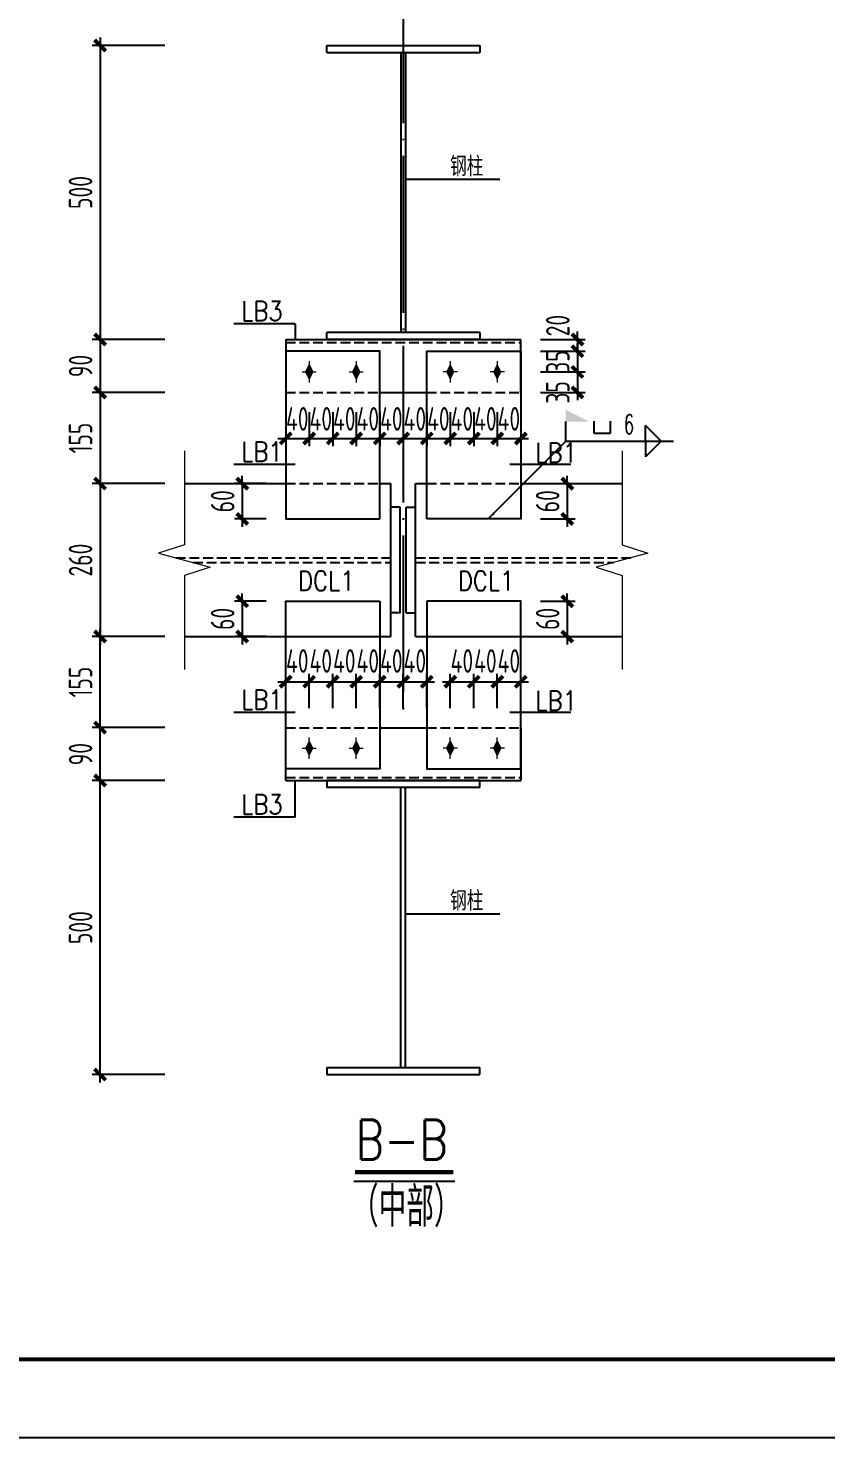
# Model space of a CAD drawing. Extents: x -1389621 to 57380, y -92505 to 283644.
# Drawn here: x -264739 to -254563, y -5907 to 12070 of the extents above; entities that cross this region are included whole.
import ezdxf
from ezdxf.enums import TextEntityAlignment as Align

# ---------------------------------------------------------------- set-up
doc = ezdxf.new("R2010")
doc.units = 0
doc.header["$LTSCALE"] = 100
doc.header["$MEASUREMENT"] = 0
doc.linetypes.add('DASH', pattern=[0.35, 0.25, -0.1])
doc.linetypes.add('DOTE', pattern=[2.42, 2, -0.2, 0.02, -0.2])
doc.layers.get('0').update_dxf_attribs({"linetype": 'CONTINUOUS'})
doc.layers.get('Defpoints').update_dxf_attribs({"linetype": 'CONTINUOUS'})
for name, color, linetype in [('10', 7, 'CONTINUOUS'), ('AXIS', 3, 'CONTINUOUS'), ('BOLTFILL', 2, 'CONTINUOUS'), ('BORDER', 7, 'CONTINUOUS'), ('DIM', 3, 'CONTINUOUS'), ('DOTE', 1, 'DOTE'), ('焊缝标注', 253, 'CONTINUOUS'), ('钢板标注', 253, 'CONTINUOUS')]:
    doc.layers.add(name, color=color, linetype=linetype)
for name, color, linetype, lineweight in [('BOLT', 62, 'CONTINUOUS', 5), ('PUB_TEXT', 7, 'CONTINUOUS', 15), ('THIN', 7, 'CONTINUOUS', 0)]:
    doc.layers.add(name, color=color, linetype=linetype, lineweight=lineweight)
doc.styles.add('ROMANS', font='romans', dxfattribs={"width": 0.8, "height": 2.5})
doc.styles.get("Standard").update_dxf_attribs({"font": 'txt', "height": 3, "bigfont": 'hztxt'})
doc.styles.add('TSSD_Dimension', font='tssdeng.shx', dxfattribs={"width": 0.7, "bigfont": 'hztxt.shx'})
doc.styles.add('TSSD_REIN', font='Tssdeng.shx', dxfattribs={"width": 0.7, "bigfont": 'hztxt.shx'})
doc.dimstyles.new('TSSD_100_100', dxfattribs={"dimtxt": 300, "dimasz": 100, "dimexe": 100, "dimexo": 250, "dimgap": 100, "dimtad": 1, "dimdec": 0, "dimzin": 0, "dimdsep": 46, "dimtxsty": 'TSSD_Dimension', "dimblk": 'ARCHTICK', "dimblk1": 'ARCHTICK', "dimblk2": 'ARCHTICK', "dimcen": 0, "dimdle": 100, "dimclrt": 7, "dimadec": 0, "dimazin": 0, "dimtfac": 1, "dimtdec": 0, "dimtix": 1, "dimtmove": 2, "dimatfit": 3, "dimfxl": 0, "dimtolj": 1, "dimtzin": 0, "dimarcsym": 0})

# ---------------------------------------------------------------- blocks, each defined once
blk = doc.blocks.new('A$C3FAA1434')
at = {"layer": 'BOLT'}
for p, q in [((200, 600), (200, 0)), ((0, 300), (400, 300))]:
    blk.add_line(p, q, dxfattribs=at)
blk.add_lwpolyline([(100, 300), (200, 500), (300, 300), (200, 100)], close=True, dxfattribs=at)
at = {"layer": 'BOLTFILL'}
blk.add_solid([(100, 300), (200, 500), (200, 100), (300, 300)], dxfattribs=at)
blk = doc.blocks.new('_ArchTick')
at = {"color": 0, "linetype": 'ByBlock'}
blk.add_lwpolyline([(-0.71, -0.71, 0.5, 0.5, 0), (0.71, 0.71, 0.5, 0.5, 0)], format="xyseb", dxfattribs=at)
blk = doc.blocks.new('*D2417')
at = {"layer": 'Defpoints', "color": 0, "ltscale": 100}
for p in [(-262746, 6262), (-263821, 4312), (-262746, 4312)]:
    blk.add_point(p, dxfattribs=at)
at = {"layer": 'DIM', "color": 0, "lineweight": -2, "ltscale": 100}
for p, q in [((-263821, 6362), (-263821, 4212)), ((-262996, 6262), (-263921, 6262)), ((-262996, 4312), (-263921, 4312))]:
    blk.add_line(p, q, dxfattribs=at)
at = {"layer": 'DIM', "color": 0, "lineweight": -2, "ltscale": 100, "xscale": 100, "yscale": 100, "zscale": 100}
for p, rotation in [((-263821, 6262), 90), ((-263821, 4312), 270)]:
    blk.add_blockref('_ArchTick', p, dxfattribs=dict(at, rotation=rotation))
at = {"layer": 'DIM', "color": 7, "ltscale": 100, "insert": (-264071, 5287), "char_height": 300, "attachment_point": 5, "rotation": 90, "style": 'TSSD_Dimension'}
blk.add_mtext('\\A1;260', dxfattribs=at)
blk = doc.blocks.new('*D2418')
at = {"layer": 'Defpoints', "color": 0, "ltscale": 100}
for p in [(-262746, 7425), (-263821, 6262), (-262746, 6262)]:
    blk.add_point(p, dxfattribs=at)
at = {"layer": 'DIM', "color": 0, "lineweight": -2, "ltscale": 100}
for p, q in [((-262996, 7425), (-263921, 7425)), ((-263821, 7525), (-263821, 6162)), ((-262996, 6262), (-263921, 6262))]:
    blk.add_line(p, q, dxfattribs=at)
at = {"layer": 'DIM', "color": 0, "lineweight": -2, "ltscale": 100, "xscale": 100, "yscale": 100, "zscale": 100}
for p, rotation in [((-263821, 7425), 90), ((-263821, 6262), 270)]:
    blk.add_blockref('_ArchTick', p, dxfattribs=dict(at, rotation=rotation))
at = {"layer": 'DIM', "color": 7, "ltscale": 100, "insert": (-264071, 6843), "char_height": 300, "attachment_point": 5, "rotation": 90, "style": 'TSSD_Dimension'}
blk.add_mtext('\\A1;155', dxfattribs=at)
blk = doc.blocks.new('*D2419')
at = {"layer": 'Defpoints', "color": 0, "ltscale": 100}
for p in [(-262746, 11850), (-263821, 8100), (-262746, 8100)]:
    blk.add_point(p, dxfattribs=at)
at = {"layer": 'DIM', "color": 0, "lineweight": -2, "ltscale": 100}
for p, q in [((-263821, 11950), (-263821, 8000)), ((-262996, 11850), (-263921, 11850)), ((-262996, 8100), (-263921, 8100))]:
    blk.add_line(p, q, dxfattribs=at)
at = {"layer": 'DIM', "color": 0, "lineweight": -2, "ltscale": 100, "xscale": 100, "yscale": 100, "zscale": 100}
for p, rotation in [((-263821, 11850), 90), ((-263821, 8100), 270)]:
    blk.add_blockref('_ArchTick', p, dxfattribs=dict(at, rotation=rotation))
at = {"layer": 'DIM', "color": 7, "ltscale": 100, "insert": (-264071, 9975), "char_height": 300, "attachment_point": 5, "rotation": 90, "style": 'TSSD_Dimension'}
blk.add_mtext('\\A1;500', dxfattribs=at)
blk = doc.blocks.new('*D2420')
at = {"layer": 'Defpoints', "color": 0, "ltscale": 100}
for p in [(-262746, 8100), (-263821, 7425), (-262746, 7425)]:
    blk.add_point(p, dxfattribs=at)
at = {"layer": 'DIM', "color": 0, "lineweight": -2, "ltscale": 100}
for p, q in [((-262996, 8100), (-263921, 8100)), ((-263821, 8200), (-263821, 7325)), ((-262996, 7425), (-263921, 7425))]:
    blk.add_line(p, q, dxfattribs=at)
at = {"layer": 'DIM', "color": 0, "lineweight": -2, "ltscale": 100, "xscale": 100, "yscale": 100, "zscale": 100}
for p, rotation in [((-263821, 8100), 90), ((-263821, 7425), 270)]:
    blk.add_blockref('_ArchTick', p, dxfattribs=dict(at, rotation=rotation))
at = {"layer": 'DIM', "color": 7, "ltscale": 100, "insert": (-264071, 7762), "char_height": 300, "attachment_point": 5, "rotation": 90, "style": 'TSSD_Dimension'}
blk.add_mtext('\\A1;90', dxfattribs=at)
blk = doc.blocks.new('*D2421')
at = {"layer": 'Defpoints', "color": 0, "ltscale": 100}
for p in [(-258454, 8100), (-258454, 7950), (-257732, 7950)]:
    blk.add_point(p, dxfattribs=at)
at = {"layer": 'DIM', "color": 0, "lineweight": -2, "ltscale": 100}
for p, q in [((-258204, 8100), (-257632, 8100)), ((-257732, 8100), (-257732, 8200)), ((-257732, 8100), (-257732, 7950)), ((-258204, 7950), (-257632, 7950)), ((-257732, 7950), (-257732, 7850))]:
    blk.add_line(p, q, dxfattribs=at)
at = {"layer": 'DIM', "color": 0, "lineweight": -2, "ltscale": 100, "xscale": 100, "yscale": 100, "zscale": 100}
for p, rotation in [((-257732, 8100), 270), ((-257732, 7950), 90)]:
    blk.add_blockref('_ArchTick', p, dxfattribs=dict(at, rotation=rotation))
at = {"layer": 'DIM', "color": 7, "ltscale": 100, "insert": (-257982, 8277), "char_height": 300, "attachment_point": 5, "rotation": 90, "style": 'TSSD_Dimension'}
blk.add_mtext('\\A1;20', dxfattribs=at)
blk = doc.blocks.new('*D2422')
at = {"layer": 'Defpoints', "color": 0, "ltscale": 100}
for p in [(-258454, 7687), (-258454, 7425), (-257732, 7425)]:
    blk.add_point(p, dxfattribs=at)
at = {"layer": 'DIM', "color": 0, "lineweight": -2, "ltscale": 100}
for p, q in [((-257732, 7787), (-257732, 7325)), ((-258204, 7687), (-257632, 7687)), ((-258204, 7425), (-257632, 7425))]:
    blk.add_line(p, q, dxfattribs=at)
at = {"layer": 'DIM', "color": 0, "lineweight": -2, "ltscale": 100, "xscale": 100, "yscale": 100, "zscale": 100}
for p, rotation in [((-257732, 7687), 90), ((-257732, 7425), 270)]:
    blk.add_blockref('_ArchTick', p, dxfattribs=dict(at, rotation=rotation))
at = {"layer": 'DIM', "color": 7, "ltscale": 100, "insert": (-257982, 7425), "char_height": 300, "attachment_point": 5, "rotation": 90, "style": 'TSSD_Dimension'}
blk.add_mtext('\\A1;35', dxfattribs=at)
blk = doc.blocks.new('*D2423')
at = {"layer": 'Defpoints', "color": 0, "ltscale": 100}
for p in [(-258454, 7950), (-258454, 7687), (-257732, 7687)]:
    blk.add_point(p, dxfattribs=at)
at = {"layer": 'DIM', "color": 0, "lineweight": -2, "ltscale": 100}
for p, q in [((-258204, 7950), (-257632, 7950)), ((-257732, 7950), (-257732, 8050)), ((-257732, 7950), (-257732, 7687)), ((-258204, 7687), (-257632, 7687)), ((-257732, 7687), (-257732, 7587))]:
    blk.add_line(p, q, dxfattribs=at)
at = {"layer": 'DIM', "color": 0, "lineweight": -2, "ltscale": 100, "xscale": 100, "yscale": 100, "zscale": 100}
for p, rotation in [((-257732, 7950), 270), ((-257732, 7687), 90)]:
    blk.add_blockref('_ArchTick', p, dxfattribs=dict(at, rotation=rotation))
at = {"layer": 'DIM', "color": 7, "ltscale": 100, "insert": (-257982, 7818), "char_height": 300, "attachment_point": 5, "rotation": 90, "style": 'TSSD_Dimension'}
blk.add_mtext('\\A1;35', dxfattribs=at)
blk = doc.blocks.new('*D2429')
at = {"layer": 'Defpoints', "color": 0, "ltscale": 100}
for p in [(-260554, 7425), (-260254, 7425), (-260254, 6838)]:
    blk.add_point(p, dxfattribs=at)
at = {"layer": 'DIM', "color": 0, "lineweight": -2, "ltscale": 100}
for p, q in [((-260554, 7175), (-260554, 6738)), ((-260254, 7175), (-260254, 6738)), ((-260654, 6838), (-260154, 6838))]:
    blk.add_line(p, q, dxfattribs=at)
at = {"layer": 'DIM', "color": 0, "lineweight": -2, "ltscale": 100, "xscale": 100, "yscale": 100, "zscale": 100, "rotation": 180}
blk.add_blockref('_ArchTick', (-260554, 6838), dxfattribs=at)
at = {"layer": 'DIM', "color": 0, "lineweight": -2, "ltscale": 100, "xscale": 100, "yscale": 100, "zscale": 100}
blk.add_blockref('_ArchTick', (-260254, 6838), dxfattribs=at)
at = {"layer": 'DIM', "color": 7, "ltscale": 100, "insert": (-260406, 7088), "char_height": 300, "attachment_point": 5, "style": 'TSSD_Dimension'}
blk.add_mtext('\\A1;40', dxfattribs=at)
blk = doc.blocks.new('*D2430')
at = {"layer": 'Defpoints', "color": 0, "ltscale": 100}
for p in [(-260854, 7425), (-260554, 7425), (-260554, 6838)]:
    blk.add_point(p, dxfattribs=at)
at = {"layer": 'DIM', "color": 0, "lineweight": -2, "ltscale": 100}
for p, q in [((-260854, 7175), (-260854, 6738)), ((-260554, 7175), (-260554, 6738)), ((-260954, 6838), (-260454, 6838))]:
    blk.add_line(p, q, dxfattribs=at)
at = {"layer": 'DIM', "color": 0, "lineweight": -2, "ltscale": 100, "xscale": 100, "yscale": 100, "zscale": 100, "rotation": 180}
blk.add_blockref('_ArchTick', (-260854, 6838), dxfattribs=at)
at = {"layer": 'DIM', "color": 0, "lineweight": -2, "ltscale": 100, "xscale": 100, "yscale": 100, "zscale": 100}
blk.add_blockref('_ArchTick', (-260554, 6838), dxfattribs=at)
at = {"layer": 'DIM', "color": 7, "ltscale": 100, "insert": (-260706, 7088), "char_height": 300, "attachment_point": 5, "style": 'TSSD_Dimension'}
blk.add_mtext('\\A1;40', dxfattribs=at)
blk = doc.blocks.new('*D2431')
at = {"layer": 'Defpoints', "color": 0, "ltscale": 100}
for p in [(-261154, 7425), (-260854, 7425), (-260854, 6838)]:
    blk.add_point(p, dxfattribs=at)
at = {"layer": 'DIM', "color": 0, "lineweight": -2, "ltscale": 100}
for p, q in [((-261154, 7175), (-261154, 6738)), ((-260854, 7175), (-260854, 6738)), ((-261254, 6838), (-260754, 6838))]:
    blk.add_line(p, q, dxfattribs=at)
at = {"layer": 'DIM', "color": 0, "lineweight": -2, "ltscale": 100, "xscale": 100, "yscale": 100, "zscale": 100, "rotation": 180}
blk.add_blockref('_ArchTick', (-261154, 6838), dxfattribs=at)
at = {"layer": 'DIM', "color": 0, "lineweight": -2, "ltscale": 100, "xscale": 100, "yscale": 100, "zscale": 100}
blk.add_blockref('_ArchTick', (-260854, 6838), dxfattribs=at)
at = {"layer": 'DIM', "color": 7, "ltscale": 100, "insert": (-261006, 7088), "char_height": 300, "attachment_point": 5, "style": 'TSSD_Dimension'}
blk.add_mtext('\\A1;40', dxfattribs=at)
blk = doc.blocks.new('*D2432')
at = {"layer": 'Defpoints', "color": 0, "ltscale": 100}
for p in [(-261454, 7425), (-261154, 7425), (-261154, 6838)]:
    blk.add_point(p, dxfattribs=at)
at = {"layer": 'DIM', "color": 0, "lineweight": -2, "ltscale": 100}
for p, q in [((-261454, 7175), (-261454, 6738)), ((-261154, 7175), (-261154, 6738)), ((-261554, 6838), (-261054, 6838))]:
    blk.add_line(p, q, dxfattribs=at)
at = {"layer": 'DIM', "color": 0, "lineweight": -2, "ltscale": 100, "xscale": 100, "yscale": 100, "zscale": 100, "rotation": 180}
blk.add_blockref('_ArchTick', (-261454, 6838), dxfattribs=at)
at = {"layer": 'DIM', "color": 0, "lineweight": -2, "ltscale": 100, "xscale": 100, "yscale": 100, "zscale": 100}
blk.add_blockref('_ArchTick', (-261154, 6838), dxfattribs=at)
at = {"layer": 'DIM', "color": 7, "ltscale": 100, "insert": (-261306, 7088), "char_height": 300, "attachment_point": 5, "style": 'TSSD_Dimension'}
blk.add_mtext('\\A1;40', dxfattribs=at)
blk = doc.blocks.new('*D2433')
at = {"layer": 'Defpoints', "color": 0, "ltscale": 100}
for p in [(-258754, 7425), (-258454, 7425), (-258454, 6838)]:
    blk.add_point(p, dxfattribs=at)
at = {"layer": 'DIM', "color": 0, "lineweight": -2, "ltscale": 100}
for p, q in [((-258754, 7175), (-258754, 6738)), ((-258454, 7175), (-258454, 6738)), ((-258854, 6838), (-258354, 6838))]:
    blk.add_line(p, q, dxfattribs=at)
at = {"layer": 'DIM', "color": 0, "lineweight": -2, "ltscale": 100, "xscale": 100, "yscale": 100, "zscale": 100, "rotation": 180}
blk.add_blockref('_ArchTick', (-258754, 6838), dxfattribs=at)
at = {"layer": 'DIM', "color": 0, "lineweight": -2, "ltscale": 100, "xscale": 100, "yscale": 100, "zscale": 100}
blk.add_blockref('_ArchTick', (-258454, 6838), dxfattribs=at)
at = {"layer": 'DIM', "color": 7, "ltscale": 100, "insert": (-258606, 7088), "char_height": 300, "attachment_point": 5, "style": 'TSSD_Dimension'}
blk.add_mtext('\\A1;40', dxfattribs=at)
blk = doc.blocks.new('*D2434')
at = {"layer": 'Defpoints', "color": 0, "ltscale": 100}
for p in [(-259054, 7425), (-258754, 7425), (-258754, 6838)]:
    blk.add_point(p, dxfattribs=at)
at = {"layer": 'DIM', "color": 0, "lineweight": -2, "ltscale": 100}
for p, q in [((-259054, 7175), (-259054, 6738)), ((-258754, 7175), (-258754, 6738)), ((-259154, 6838), (-258654, 6838))]:
    blk.add_line(p, q, dxfattribs=at)
at = {"layer": 'DIM', "color": 0, "lineweight": -2, "ltscale": 100, "xscale": 100, "yscale": 100, "zscale": 100, "rotation": 180}
blk.add_blockref('_ArchTick', (-259054, 6838), dxfattribs=at)
at = {"layer": 'DIM', "color": 0, "lineweight": -2, "ltscale": 100, "xscale": 100, "yscale": 100, "zscale": 100}
blk.add_blockref('_ArchTick', (-258754, 6838), dxfattribs=at)
at = {"layer": 'DIM', "color": 7, "ltscale": 100, "insert": (-258906, 7088), "char_height": 300, "attachment_point": 5, "style": 'TSSD_Dimension'}
blk.add_mtext('\\A1;40', dxfattribs=at)
blk = doc.blocks.new('*D2435')
at = {"layer": 'Defpoints', "color": 0, "ltscale": 100}
for p in [(-259354, 7425), (-259054, 7425), (-259054, 6838)]:
    blk.add_point(p, dxfattribs=at)
at = {"layer": 'DIM', "color": 0, "lineweight": -2, "ltscale": 100}
for p, q in [((-259354, 7175), (-259354, 6738)), ((-259054, 7175), (-259054, 6738)), ((-259454, 6838), (-258954, 6838))]:
    blk.add_line(p, q, dxfattribs=at)
at = {"layer": 'DIM', "color": 0, "lineweight": -2, "ltscale": 100, "xscale": 100, "yscale": 100, "zscale": 100, "rotation": 180}
blk.add_blockref('_ArchTick', (-259354, 6838), dxfattribs=at)
at = {"layer": 'DIM', "color": 0, "lineweight": -2, "ltscale": 100, "xscale": 100, "yscale": 100, "zscale": 100}
blk.add_blockref('_ArchTick', (-259054, 6838), dxfattribs=at)
at = {"layer": 'DIM', "color": 7, "ltscale": 100, "insert": (-259206, 7088), "char_height": 300, "attachment_point": 5, "style": 'TSSD_Dimension'}
blk.add_mtext('\\A1;40', dxfattribs=at)
blk = doc.blocks.new('*D2436')
at = {"layer": 'Defpoints', "color": 0, "ltscale": 100}
for p in [(-259654, 7425), (-259354, 7425), (-259354, 6838)]:
    blk.add_point(p, dxfattribs=at)
at = {"layer": 'DIM', "color": 0, "lineweight": -2, "ltscale": 100}
for p, q in [((-259654, 7175), (-259654, 6738)), ((-259354, 7175), (-259354, 6738)), ((-259754, 6838), (-259254, 6838))]:
    blk.add_line(p, q, dxfattribs=at)
at = {"layer": 'DIM', "color": 0, "lineweight": -2, "ltscale": 100, "xscale": 100, "yscale": 100, "zscale": 100, "rotation": 180}
blk.add_blockref('_ArchTick', (-259654, 6838), dxfattribs=at)
at = {"layer": 'DIM', "color": 0, "lineweight": -2, "ltscale": 100, "xscale": 100, "yscale": 100, "zscale": 100}
blk.add_blockref('_ArchTick', (-259354, 6838), dxfattribs=at)
at = {"layer": 'DIM', "color": 7, "ltscale": 100, "insert": (-259506, 7088), "char_height": 300, "attachment_point": 5, "style": 'TSSD_Dimension'}
blk.add_mtext('\\A1;40', dxfattribs=at)
blk = doc.blocks.new('*D2437')
at = {"layer": 'Defpoints', "color": 0, "ltscale": 100}
for p in [(-259954, 7425), (-259654, 7425), (-259654, 6838)]:
    blk.add_point(p, dxfattribs=at)
at = {"layer": 'DIM', "color": 0, "lineweight": -2, "ltscale": 100}
for p, q in [((-259954, 7175), (-259954, 6738)), ((-259654, 7175), (-259654, 6738)), ((-260054, 6838), (-259554, 6838))]:
    blk.add_line(p, q, dxfattribs=at)
at = {"layer": 'DIM', "color": 0, "lineweight": -2, "ltscale": 100, "xscale": 100, "yscale": 100, "zscale": 100, "rotation": 180}
blk.add_blockref('_ArchTick', (-259954, 6838), dxfattribs=at)
at = {"layer": 'DIM', "color": 0, "lineweight": -2, "ltscale": 100, "xscale": 100, "yscale": 100, "zscale": 100}
blk.add_blockref('_ArchTick', (-259654, 6838), dxfattribs=at)
at = {"layer": 'DIM', "color": 7, "ltscale": 100, "insert": (-259806, 7088), "char_height": 300, "attachment_point": 5, "style": 'TSSD_Dimension'}
blk.add_mtext('\\A1;40', dxfattribs=at)
blk = doc.blocks.new('*D2438')
at = {"layer": 'Defpoints', "color": 0, "ltscale": 100}
for p in [(-260254, 7425), (-259954, 7425), (-259954, 6838)]:
    blk.add_point(p, dxfattribs=at)
at = {"layer": 'DIM', "color": 0, "lineweight": -2, "ltscale": 100}
for p, q in [((-260254, 7175), (-260254, 6738)), ((-259954, 7175), (-259954, 6738)), ((-260354, 6838), (-259854, 6838))]:
    blk.add_line(p, q, dxfattribs=at)
at = {"layer": 'DIM', "color": 0, "lineweight": -2, "ltscale": 100, "xscale": 100, "yscale": 100, "zscale": 100, "rotation": 180}
blk.add_blockref('_ArchTick', (-260254, 6838), dxfattribs=at)
at = {"layer": 'DIM', "color": 0, "lineweight": -2, "ltscale": 100, "xscale": 100, "yscale": 100, "zscale": 100}
blk.add_blockref('_ArchTick', (-259954, 6838), dxfattribs=at)
at = {"layer": 'DIM', "color": 7, "ltscale": 100, "insert": (-260106, 7088), "char_height": 300, "attachment_point": 5, "style": 'TSSD_Dimension'}
blk.add_mtext('\\A1;40', dxfattribs=at)
blk = doc.blocks.new('*D2440')
at = {"layer": 'Defpoints', "color": 0, "ltscale": 100}
for p in [(-261454, 6262), (-262008, 5812), (-261454, 5812)]:
    blk.add_point(p, dxfattribs=at)
at = {"layer": 'DIM', "color": 0, "lineweight": -2, "ltscale": 100}
for p, q in [((-262008, 6262), (-262008, 6362)), ((-261704, 6262), (-262108, 6262)), ((-262008, 6262), (-262008, 5812)), ((-261704, 5812), (-262108, 5812)), ((-262008, 5812), (-262008, 5712))]:
    blk.add_line(p, q, dxfattribs=at)
at = {"layer": 'DIM', "color": 0, "lineweight": -2, "ltscale": 100, "xscale": 100, "yscale": 100, "zscale": 100}
for p, rotation in [((-262008, 6262), 270), ((-262008, 5812), 90)]:
    blk.add_blockref('_ArchTick', p, dxfattribs=dict(at, rotation=rotation))
at = {"layer": 'DIM', "color": 7, "ltscale": 100, "insert": (-262258, 6037), "char_height": 300, "attachment_point": 5, "rotation": 90, "style": 'TSSD_Dimension'}
blk.add_mtext('\\A1;60', dxfattribs=at)
blk = doc.blocks.new('*D2441')
at = {"layer": 'Defpoints', "color": 0, "ltscale": 100}
for p in [(-258454, 6262), (-258454, 5812), (-257861, 5812)]:
    blk.add_point(p, dxfattribs=at)
at = {"layer": 'DIM', "color": 0, "lineweight": -2, "ltscale": 100}
for p, q in [((-257861, 6262), (-257861, 6362)), ((-258204, 6262), (-257761, 6262)), ((-257861, 6262), (-257861, 5812)), ((-258204, 5812), (-257761, 5812)), ((-257861, 5812), (-257861, 5712))]:
    blk.add_line(p, q, dxfattribs=at)
at = {"layer": 'DIM', "color": 0, "lineweight": -2, "ltscale": 100, "xscale": 100, "yscale": 100, "zscale": 100}
for p, rotation in [((-257861, 6262), 270), ((-257861, 5812), 90)]:
    blk.add_blockref('_ArchTick', p, dxfattribs=dict(at, rotation=rotation))
at = {"layer": 'DIM', "color": 7, "ltscale": 100, "insert": (-258111, 6037), "char_height": 300, "attachment_point": 5, "rotation": 90, "style": 'TSSD_Dimension'}
blk.add_mtext('\\A1;60', dxfattribs=at)
blk = doc.blocks.new('*D2444')
at = {"layer": 'Defpoints', "color": 0, "ltscale": 100}
for p in [(-260254, 3736), (-260554, 3150), (-260254, 3150)]:
    blk.add_point(p, dxfattribs=at)
at = {"layer": 'DIM', "color": 0, "lineweight": -2, "ltscale": 100}
for p, q in [((-260554, 3400), (-260554, 3836)), ((-260254, 3400), (-260254, 3836)), ((-260654, 3736), (-260154, 3736))]:
    blk.add_line(p, q, dxfattribs=at)
at = {"layer": 'DIM', "color": 0, "lineweight": -2, "ltscale": 100, "xscale": 100, "yscale": 100, "zscale": 100, "rotation": 180}
blk.add_blockref('_ArchTick', (-260554, 3736), dxfattribs=at)
at = {"layer": 'DIM', "color": 0, "lineweight": -2, "ltscale": 100, "xscale": 100, "yscale": 100, "zscale": 100}
blk.add_blockref('_ArchTick', (-260254, 3736), dxfattribs=at)
at = {"layer": 'DIM', "color": 7, "ltscale": 100, "insert": (-260406, 4000), "char_height": 300, "attachment_point": 5, "style": 'TSSD_Dimension'}
blk.add_mtext('\\A1;40', dxfattribs=at)
blk = doc.blocks.new('*D2445')
at = {"layer": 'Defpoints', "color": 0, "ltscale": 100}
for p in [(-260554, 3736), (-260854, 3150), (-260554, 3150)]:
    blk.add_point(p, dxfattribs=at)
at = {"layer": 'DIM', "color": 0, "lineweight": -2, "ltscale": 100}
for p, q in [((-260854, 3400), (-260854, 3836)), ((-260554, 3400), (-260554, 3836)), ((-260954, 3736), (-260454, 3736))]:
    blk.add_line(p, q, dxfattribs=at)
at = {"layer": 'DIM', "color": 0, "lineweight": -2, "ltscale": 100, "xscale": 100, "yscale": 100, "zscale": 100, "rotation": 180}
blk.add_blockref('_ArchTick', (-260854, 3736), dxfattribs=at)
at = {"layer": 'DIM', "color": 0, "lineweight": -2, "ltscale": 100, "xscale": 100, "yscale": 100, "zscale": 100}
blk.add_blockref('_ArchTick', (-260554, 3736), dxfattribs=at)
at = {"layer": 'DIM', "color": 7, "ltscale": 100, "insert": (-260706, 4000), "char_height": 300, "attachment_point": 5, "style": 'TSSD_Dimension'}
blk.add_mtext('\\A1;40', dxfattribs=at)
blk = doc.blocks.new('*D2446')
at = {"layer": 'Defpoints', "color": 0, "ltscale": 100}
for p in [(-260854, 3736), (-261154, 3150), (-260854, 3150)]:
    blk.add_point(p, dxfattribs=at)
at = {"layer": 'DIM', "color": 0, "lineweight": -2, "ltscale": 100}
for p, q in [((-261154, 3400), (-261154, 3836)), ((-260854, 3400), (-260854, 3836)), ((-261254, 3736), (-260754, 3736))]:
    blk.add_line(p, q, dxfattribs=at)
at = {"layer": 'DIM', "color": 0, "lineweight": -2, "ltscale": 100, "xscale": 100, "yscale": 100, "zscale": 100, "rotation": 180}
blk.add_blockref('_ArchTick', (-261154, 3736), dxfattribs=at)
at = {"layer": 'DIM', "color": 0, "lineweight": -2, "ltscale": 100, "xscale": 100, "yscale": 100, "zscale": 100}
blk.add_blockref('_ArchTick', (-260854, 3736), dxfattribs=at)
at = {"layer": 'DIM', "color": 7, "ltscale": 100, "insert": (-261006, 4000), "char_height": 300, "attachment_point": 5, "style": 'TSSD_Dimension'}
blk.add_mtext('\\A1;40', dxfattribs=at)
blk = doc.blocks.new('*D2447')
at = {"layer": 'Defpoints', "color": 0, "ltscale": 100}
for p in [(-261154, 3736), (-261454, 3150), (-261154, 3150)]:
    blk.add_point(p, dxfattribs=at)
at = {"layer": 'DIM', "color": 0, "lineweight": -2, "ltscale": 100}
for p, q in [((-261454, 3400), (-261454, 3836)), ((-261154, 3400), (-261154, 3836)), ((-261554, 3736), (-261054, 3736))]:
    blk.add_line(p, q, dxfattribs=at)
at = {"layer": 'DIM', "color": 0, "lineweight": -2, "ltscale": 100, "xscale": 100, "yscale": 100, "zscale": 100, "rotation": 180}
blk.add_blockref('_ArchTick', (-261454, 3736), dxfattribs=at)
at = {"layer": 'DIM', "color": 0, "lineweight": -2, "ltscale": 100, "xscale": 100, "yscale": 100, "zscale": 100}
blk.add_blockref('_ArchTick', (-261154, 3736), dxfattribs=at)
at = {"layer": 'DIM', "color": 7, "ltscale": 100, "insert": (-261306, 4000), "char_height": 300, "attachment_point": 5, "style": 'TSSD_Dimension'}
blk.add_mtext('\\A1;40', dxfattribs=at)
blk = doc.blocks.new('*D2448')
at = {"layer": 'Defpoints', "color": 0, "ltscale": 100}
for p in [(-258454, 3736), (-258754, 3150), (-258454, 3150)]:
    blk.add_point(p, dxfattribs=at)
at = {"layer": 'DIM', "color": 0, "lineweight": -2, "ltscale": 100}
for p, q in [((-258754, 3400), (-258754, 3836)), ((-258454, 3400), (-258454, 3836)), ((-258854, 3736), (-258354, 3736))]:
    blk.add_line(p, q, dxfattribs=at)
at = {"layer": 'DIM', "color": 0, "lineweight": -2, "ltscale": 100, "xscale": 100, "yscale": 100, "zscale": 100, "rotation": 180}
blk.add_blockref('_ArchTick', (-258754, 3736), dxfattribs=at)
at = {"layer": 'DIM', "color": 0, "lineweight": -2, "ltscale": 100, "xscale": 100, "yscale": 100, "zscale": 100}
blk.add_blockref('_ArchTick', (-258454, 3736), dxfattribs=at)
at = {"layer": 'DIM', "color": 7, "ltscale": 100, "insert": (-258606, 4000), "char_height": 300, "attachment_point": 5, "style": 'TSSD_Dimension'}
blk.add_mtext('\\A1;40', dxfattribs=at)
blk = doc.blocks.new('*D2449')
at = {"layer": 'Defpoints', "color": 0, "ltscale": 100}
for p in [(-258754, 3736), (-259054, 3150), (-258754, 3150)]:
    blk.add_point(p, dxfattribs=at)
at = {"layer": 'DIM', "color": 0, "lineweight": -2, "ltscale": 100}
for p, q in [((-259054, 3400), (-259054, 3836)), ((-258754, 3400), (-258754, 3836)), ((-259154, 3736), (-258654, 3736))]:
    blk.add_line(p, q, dxfattribs=at)
at = {"layer": 'DIM', "color": 0, "lineweight": -2, "ltscale": 100, "xscale": 100, "yscale": 100, "zscale": 100, "rotation": 180}
blk.add_blockref('_ArchTick', (-259054, 3736), dxfattribs=at)
at = {"layer": 'DIM', "color": 0, "lineweight": -2, "ltscale": 100, "xscale": 100, "yscale": 100, "zscale": 100}
blk.add_blockref('_ArchTick', (-258754, 3736), dxfattribs=at)
at = {"layer": 'DIM', "color": 7, "ltscale": 100, "insert": (-258906, 4000), "char_height": 300, "attachment_point": 5, "style": 'TSSD_Dimension'}
blk.add_mtext('\\A1;40', dxfattribs=at)
blk = doc.blocks.new('*D2450')
at = {"layer": 'Defpoints', "color": 0, "ltscale": 100}
for p in [(-259054, 3736), (-259354, 3150), (-259054, 3150)]:
    blk.add_point(p, dxfattribs=at)
at = {"layer": 'DIM', "color": 0, "lineweight": -2, "ltscale": 100}
for p, q in [((-259354, 3400), (-259354, 3836)), ((-259054, 3400), (-259054, 3836)), ((-259454, 3736), (-258954, 3736))]:
    blk.add_line(p, q, dxfattribs=at)
at = {"layer": 'DIM', "color": 0, "lineweight": -2, "ltscale": 100, "xscale": 100, "yscale": 100, "zscale": 100, "rotation": 180}
blk.add_blockref('_ArchTick', (-259354, 3736), dxfattribs=at)
at = {"layer": 'DIM', "color": 0, "lineweight": -2, "ltscale": 100, "xscale": 100, "yscale": 100, "zscale": 100}
blk.add_blockref('_ArchTick', (-259054, 3736), dxfattribs=at)
at = {"layer": 'DIM', "color": 7, "ltscale": 100, "insert": (-259206, 4000), "char_height": 300, "attachment_point": 5, "style": 'TSSD_Dimension'}
blk.add_mtext('\\A1;40', dxfattribs=at)
blk = doc.blocks.new('*D2451')
at = {"layer": 'Defpoints', "color": 0, "ltscale": 100}
for p in [(-259654, 3736), (-259954, 3150), (-259654, 3150)]:
    blk.add_point(p, dxfattribs=at)
at = {"layer": 'DIM', "color": 0, "lineweight": -2, "ltscale": 100}
for p, q in [((-259954, 3400), (-259954, 3836)), ((-259654, 3400), (-259654, 3836)), ((-260054, 3736), (-259554, 3736))]:
    blk.add_line(p, q, dxfattribs=at)
at = {"layer": 'DIM', "color": 0, "lineweight": -2, "ltscale": 100, "xscale": 100, "yscale": 100, "zscale": 100, "rotation": 180}
blk.add_blockref('_ArchTick', (-259954, 3736), dxfattribs=at)
at = {"layer": 'DIM', "color": 0, "lineweight": -2, "ltscale": 100, "xscale": 100, "yscale": 100, "zscale": 100}
blk.add_blockref('_ArchTick', (-259654, 3736), dxfattribs=at)
at = {"layer": 'DIM', "color": 7, "ltscale": 100, "insert": (-259806, 4000), "char_height": 300, "attachment_point": 5, "style": 'TSSD_Dimension'}
blk.add_mtext('\\A1;40', dxfattribs=at)
blk = doc.blocks.new('*D2452')
at = {"layer": 'Defpoints', "color": 0, "ltscale": 100}
for p in [(-259954, 3736), (-260254, 3150), (-259954, 3150)]:
    blk.add_point(p, dxfattribs=at)
at = {"layer": 'DIM', "color": 0, "lineweight": -2, "ltscale": 100}
for p, q in [((-260254, 3400), (-260254, 3836)), ((-259954, 3400), (-259954, 3836)), ((-260354, 3736), (-259854, 3736))]:
    blk.add_line(p, q, dxfattribs=at)
at = {"layer": 'DIM', "color": 0, "lineweight": -2, "ltscale": 100, "xscale": 100, "yscale": 100, "zscale": 100, "rotation": 180}
blk.add_blockref('_ArchTick', (-260254, 3736), dxfattribs=at)
at = {"layer": 'DIM', "color": 0, "lineweight": -2, "ltscale": 100, "xscale": 100, "yscale": 100, "zscale": 100}
blk.add_blockref('_ArchTick', (-259954, 3736), dxfattribs=at)
at = {"layer": 'DIM', "color": 7, "ltscale": 100, "insert": (-260106, 4000), "char_height": 300, "attachment_point": 5, "style": 'TSSD_Dimension'}
blk.add_mtext('\\A1;40', dxfattribs=at)
blk = doc.blocks.new('*D2453')
at = {"layer": 'Defpoints', "color": 0, "ltscale": 100}
for p in [(-261454, 4762), (-262008, 4312), (-261454, 4312)]:
    blk.add_point(p, dxfattribs=at)
at = {"layer": 'DIM', "color": 0, "lineweight": -2, "ltscale": 100}
for p, q in [((-262008, 4762), (-262008, 4862)), ((-261704, 4762), (-262108, 4762)), ((-262008, 4762), (-262008, 4312)), ((-261704, 4312), (-262108, 4312)), ((-262008, 4312), (-262008, 4212))]:
    blk.add_line(p, q, dxfattribs=at)
at = {"layer": 'DIM', "color": 0, "lineweight": -2, "ltscale": 100, "xscale": 100, "yscale": 100, "zscale": 100}
for p, rotation in [((-262008, 4762), 270), ((-262008, 4312), 90)]:
    blk.add_blockref('_ArchTick', p, dxfattribs=dict(at, rotation=rotation))
at = {"layer": 'DIM', "color": 7, "ltscale": 100, "insert": (-262258, 4537), "char_height": 300, "attachment_point": 5, "rotation": 90, "style": 'TSSD_Dimension'}
blk.add_mtext('\\A1;60', dxfattribs=at)
blk = doc.blocks.new('*D2454')
at = {"layer": 'Defpoints', "color": 0, "ltscale": 100}
for p in [(-258454, 4762), (-258454, 4312), (-257861, 4312)]:
    blk.add_point(p, dxfattribs=at)
at = {"layer": 'DIM', "color": 0, "lineweight": -2, "ltscale": 100}
for p, q in [((-257861, 4762), (-257861, 4862)), ((-258204, 4762), (-257761, 4762)), ((-257861, 4762), (-257861, 4312)), ((-258204, 4312), (-257761, 4312)), ((-257861, 4312), (-257861, 4212))]:
    blk.add_line(p, q, dxfattribs=at)
at = {"layer": 'DIM', "color": 0, "lineweight": -2, "ltscale": 100, "xscale": 100, "yscale": 100, "zscale": 100}
for p, rotation in [((-257861, 4762), 270), ((-257861, 4312), 90)]:
    blk.add_blockref('_ArchTick', p, dxfattribs=dict(at, rotation=rotation))
at = {"layer": 'DIM', "color": 7, "ltscale": 100, "insert": (-258111, 4537), "char_height": 300, "attachment_point": 5, "rotation": 90, "style": 'TSSD_Dimension'}
blk.add_mtext('\\A1;60', dxfattribs=at)
blk = doc.blocks.new('*D2455')
at = {"layer": 'Defpoints', "color": 0, "ltscale": 100}
for p in [(-263821, 4312), (-262746, 4312), (-262746, 3150)]:
    blk.add_point(p, dxfattribs=at)
at = {"layer": 'DIM', "color": 0, "lineweight": -2, "ltscale": 100}
for p, q in [((-263821, 3050), (-263821, 4412)), ((-262996, 4312), (-263921, 4312)), ((-262996, 3150), (-263921, 3150))]:
    blk.add_line(p, q, dxfattribs=at)
at = {"layer": 'DIM', "color": 0, "lineweight": -2, "ltscale": 100, "xscale": 100, "yscale": 100, "zscale": 100}
for p, rotation in [((-263821, 4312), 90), ((-263821, 3150), 270)]:
    blk.add_blockref('_ArchTick', p, dxfattribs=dict(at, rotation=rotation))
at = {"layer": 'DIM', "color": 7, "ltscale": 100, "insert": (-264071, 3731), "char_height": 300, "attachment_point": 5, "rotation": 90, "style": 'TSSD_Dimension'}
blk.add_mtext('\\A1;155', dxfattribs=at)
blk = doc.blocks.new('*D2456')
at = {"layer": 'Defpoints', "color": 0, "ltscale": 100}
for p in [(-263821, 2475), (-262746, 2475), (-262746, -1275)]:
    blk.add_point(p, dxfattribs=at)
at = {"layer": 'DIM', "color": 0, "lineweight": -2, "ltscale": 100}
for p, q in [((-263821, -1375), (-263821, 2575)), ((-262996, 2475), (-263921, 2475)), ((-262996, -1275), (-263921, -1275))]:
    blk.add_line(p, q, dxfattribs=at)
at = {"layer": 'DIM', "color": 0, "lineweight": -2, "ltscale": 100, "xscale": 100, "yscale": 100, "zscale": 100}
for p, rotation in [((-263821, 2475), 90), ((-263821, -1275), 270)]:
    blk.add_blockref('_ArchTick', p, dxfattribs=dict(at, rotation=rotation))
at = {"layer": 'DIM', "color": 7, "ltscale": 100, "insert": (-264071, 600), "char_height": 300, "attachment_point": 5, "rotation": 90, "style": 'TSSD_Dimension'}
blk.add_mtext('\\A1;500', dxfattribs=at)
blk = doc.blocks.new('*D2457')
at = {"layer": 'Defpoints', "color": 0, "ltscale": 100}
for p in [(-263821, 3150), (-262746, 3150), (-262746, 2475)]:
    blk.add_point(p, dxfattribs=at)
at = {"layer": 'DIM', "color": 0, "lineweight": -2, "ltscale": 100}
for p, q in [((-263821, 2375), (-263821, 3250)), ((-262996, 3150), (-263921, 3150)), ((-262996, 2475), (-263921, 2475))]:
    blk.add_line(p, q, dxfattribs=at)
at = {"layer": 'DIM', "color": 0, "lineweight": -2, "ltscale": 100, "xscale": 100, "yscale": 100, "zscale": 100}
for p, rotation in [((-263821, 3150), 90), ((-263821, 2475), 270)]:
    blk.add_blockref('_ArchTick', p, dxfattribs=dict(at, rotation=rotation))
at = {"layer": 'DIM', "color": 7, "ltscale": 100, "insert": (-264071, 2812), "char_height": 300, "attachment_point": 5, "rotation": 90, "style": 'TSSD_Dimension'}
blk.add_mtext('\\A1;90', dxfattribs=at)

msp = doc.modelspace()

# ---------------------------------------------------------------- linework, layer by layer
at = {"layer": '10', "ltscale": 100}
for p, q in [((-260928.862, 11849.573), (-258978.862, 11849.573)), ((-260928.862, 11759.573), (-260928.862, 11849.573)), ((-260928.862, 11759.573), (-258978.862, 11759.573)), ((-259983.862, 11759.573), (-259983.862, 8189.573)), ((-259923.862, 11759.573), (-259923.862, 8189.573)), ((-258978.862, 11849.573), (-258978.862, 11759.573)), ((-259923.862, 10143.427), (-258722.734, 10143.427)), ((-261453.862, 8099.573), (-258453.862, 8099.573)), ((-261453.862, 8099.573), (-261453.862, 7424.573)), ((-258978.862, 8189.573), (-260928.862, 8189.573)), ((-260928.862, 8099.573), (-260928.862, 8189.573)), ((-258978.862, 8099.573), (-260928.862, 8099.573)), ((-258978.862, 8189.573), (-258978.862, 8099.573)), ((-258453.862, 7424.573), (-258453.862, 8099.573)), ((-260253.862, 7424.573), (-259653.862, 7424.573)), ((-262745.99, 6262.073), (-261453.862, 6262.073)), ((-260253.862, 6262.073), (-260111.362, 6262.073)), ((-260111.362, 4312.073), (-260111.362, 6262.073)), ((-259796.362, 6262.073), (-259653.862, 6262.073)), ((-259796.362, 4312.073), (-259796.362, 6262.073)), ((-258453.862, 6262.073), (-257161.734, 6262.073)), ((-259991.362, 5962.073), (-260111.362, 5962.073)), ((-259991.362, 4612.073), (-259991.362, 5962.073)), ((-259916.362, 4612.073), (-259916.362, 5962.073)), ((-259916.362, 5962.073), (-259796.362, 5962.073)), ((-259991.362, 4612.073), (-260111.362, 4612.073)), ((-259916.362, 4612.073), (-259796.362, 4612.073)), ((-262745.99, 4312.073), (-260253.862, 4312.073)), ((-260253.862, 4312.073), (-260111.362, 4312.073)), ((-259796.362, 4312.073), (-259653.862, 4312.073)), ((-259653.862, 4312.073), (-257161.734, 4312.073)), ((-261453.862, 2474.573), (-261453.862, 3149.573)), ((-260253.862, 3149.573), (-259653.862, 3149.573)), ((-258453.862, 3149.573), (-258453.862, 2474.573)), ((-261453.862, 2474.573), (-258453.862, 2474.573)), ((-258978.862, 2474.573), (-260928.862, 2474.573)), ((-260928.862, 2474.573), (-260928.862, 2384.573)), ((-258978.862, 2384.573), (-260928.862, 2384.573)), ((-259983.862, -1185.427), (-259983.862, 2384.573)), ((-259923.862, -1185.427), (-259923.862, 2384.573)), ((-258978.862, 2384.573), (-258978.862, 2474.573)), ((-259923.862, 777.427), (-258722.734, 777.427)), ((-260928.862, -1185.427), (-258978.862, -1185.427)), ((-260928.862, -1185.427), (-260928.862, -1275.427)), ((-258978.862, -1275.427), (-258978.862, -1185.427)), ((-260928.862, -1275.427), (-258978.862, -1275.427))]:
    msp.add_line(p, q, dxfattribs=at)
at = {"layer": '10', "linetype": 'DASH', "ltscale": 5}
for p, q in [((-261453.862, 8062.073), (-258453.862, 8062.073)), ((-261453.862, 7424.573), (-260253.862, 7424.573)), ((-259653.862, 7424.573), (-258453.862, 7424.573)), ((-261453.862, 6262.073), (-260253.862, 6262.073)), ((-259653.862, 6262.073), (-258453.862, 6262.073)), ((-262855.99, 5317.073), (-260111.362, 5317.073)), ((-262635.99, 5257.073), (-260111.362, 5257.073)), ((-259796.362, 5317.073), (-257051.734, 5317.073)), ((-259796.362, 5257.073), (-257271.734, 5257.073)), ((-261453.862, 4312.073), (-260253.862, 4312.073)), ((-259653.862, 4312.073), (-258453.862, 4312.073)), ((-261453.862, 3149.573), (-260253.862, 3149.573)), ((-259653.862, 3149.573), (-258453.862, 3149.573)), ((-261453.862, 2512.073), (-258453.862, 2512.073))]:
    msp.add_line(p, q, dxfattribs=at)
at = {"layer": '10'}
for p, q in [((-261178.842, 7687.073), (-261178.842, 7687.073)), ((-260578.842, 7687.073), (-260578.842, 7687.073)), ((-259328.882, 7687.073), (-259328.882, 7687.073)), ((-258728.882, 7687.073), (-258728.882, 7687.073)), ((-261178.842, 2887.073), (-261178.842, 2887.073)), ((-260578.842, 2887.073), (-260578.842, 2887.073)), ((-259328.882, 2887.073), (-259328.882, 2887.073)), ((-258728.882, 2887.073), (-258728.882, 2887.073))]:
    msp.add_line(p, q, dxfattribs=at)
at = {"layer": '10', "ltscale": 100}
for points in [[(-260253.862, 5812.073), (-260253.862, 7949.573), (-261453.862, 7949.573), (-261453.862, 5812.073)], [(-259653.862, 5812.073), (-259653.862, 7949.573), (-258453.862, 7949.573), (-258453.862, 5812.073)], [(-260253.862, 4762.073), (-260253.862, 2624.573), (-261453.862, 2624.573), (-261453.862, 4762.073)], [(-259653.862, 4762.073), (-259653.862, 2624.573), (-258453.862, 2624.573), (-258453.862, 4762.073)]]:
    msp.add_lwpolyline(points, close=True, dxfattribs=at)
at = {"layer": 'AXIS', "color": 3}
msp.add_line((-260582.734, -2632.573, -122.92), (-259293.849, -2632.573, -122.92), dxfattribs=at)
at = {"layer": 'AXIS', "color": 3, "const_width": 53.363, "elevation": -122.92}
msp.add_lwpolyline([(-260567.702, -2518.524), (-259314.975, -2518.524)], dxfattribs=at)
at = {"layer": 'BORDER'}
msp.add_lwpolyline([(-322949.37, -5906.624), (-322949.37, 53491), (-238852.734, 53491), (-238852.734, -5906.624)], close=True, dxfattribs=at)
at = {"layer": 'BORDER', "const_width": 49.998}
msp.add_lwpolyline([(-320449.47, -4906.664), (-320449.47, 52491.04), (-239852.694, 52491.04), (-239852.694, -4906.664)], close=True, dxfattribs=at)
at = {"layer": 'DOTE', "linetype": 'DOTE', "ltscale": 10}
msp.add_line((-259953.862, 12860.427), (-259953.862, 3231.427), dxfattribs=at)
at = {"layer": 'THIN', "ltscale": 100}
for points in [[(-262745.99, 6682.073), (-262745.99, 5482.073), (-263075.99, 5377.073), (-262415.99, 5197.073), (-262745.99, 5092.073), (-262745.99, 3892.073)], [(-257161.734, 6682.073), (-257161.734, 5482.073), (-256831.734, 5377.073), (-257491.734, 5197.073), (-257161.734, 5092.073), (-257161.734, 3892.073)]]:
    msp.add_lwpolyline(points, dxfattribs=at)
at = {"layer": '焊缝标注'}
for p, q in [((-257880.01, 6803.165), (-257880.01, 7053.155)), ((-257523.672, 7059.878), (-257523.672, 6905.878)), ((-257307.672, 6905.878), (-257307.672, 7059.878)), ((-257523.672, 6905.878), (-257307.672, 6905.878)), ((-256664.322, 6803.165), (-256864.314, 7003.157)), ((-256864.314, 6803.165), (-256864.314, 7003.157)), ((-258868.734, 5812.073), (-257880.01, 6803.165)), ((-257880.01, 6803.165), (-256507.05, 6803.165)), ((-256664.322, 6803.165), (-256864.314, 6603.173)), ((-256864.314, 6803.165), (-256864.314, 6603.173))]:
    msp.add_line(p, q, dxfattribs=at)
for points in [[(-257880.01, 7053.155), (-257580.022, 7053.155), (-257880.01, 7203.149)], [(-258868.734, 5812.073), (-258808.727, 5893.459), (-258787.493, 5872.272)]]:
    msp.add_solid(points, dxfattribs=at)
at = {"layer": '钢板标注'}
for p, q in [((-261334.014, 8298.943), (-262114.014, 8298.943)), ((-261334.014, 8298.943), (-261334.014, 8099.573)), ((-261334.014, 6503.943), (-262114.014, 6503.943)), ((-257813.734, 6503.943), (-258593.734, 6503.943)), ((-261334.014, 3341.943), (-262114.014, 3341.943)), ((-257813.734, 3341.943), (-258593.734, 3341.943)), ((-261334.014, 2006.943), (-261334.014, 2474.573)), ((-261334.014, 2006.943), (-262114.014, 2006.943))]:
    msp.add_line(p, q, dxfattribs=at)

# ---------------------------------------------------------------- block references
at = {"layer": 'PUB_TEXT', "yscale": 0.450452364551893, "zscale": 0.4504523647505607}
for p, xscale in [((-261243.953, 7551.937), 0.4504523650102783), ((-260643.953, 7551.937), 0.4504523650102783), ((-259263.771, 7551.937), -0.4504523650102783), ((-258663.771, 7551.937), -0.4504523650102783)]:
    msp.add_blockref('A$C3FAA1434', p, dxfattribs=dict(at, xscale=xscale))
at = {"layer": 'PUB_TEXT', "yscale": 0.450452364551893, "zscale": 0.4504523647505607, "rotation": 180}
for p, xscale in [((-261243.953, 3022.209), -0.4504523650102783), ((-260643.953, 3022.209), -0.4504523650102783), ((-259263.771, 3022.209), 0.4504523650102783), ((-258663.771, 3022.209), 0.4504523650102783)]:
    msp.add_blockref('A$C3FAA1434', p, dxfattribs=dict(at, xscale=xscale))

# ---------------------------------------------------------------- texts
for s, style, width, p in [('B-B', 'ROMANS', 0.8, (-260562.003, -2357.562)), ('（中部）', 'TSSD_REIN', 0.7, (-260621.003, -3213.562))]:
    msp.add_text(s, height=504.2772, dxfattribs=dict(style=style, width=width)).set_placement(p)
at = {"layer": '焊缝标注', "width": 0.97998}
msp.add_text('6', height=249.99, dxfattribs=at).set_placement((-257134.305, 6893.161), (-257011.812, 6893.161), align=Align.FIT)
at = {"layer": '钢板标注', "width": 0.85}
for s, p in [('钢柱', (-259356.235, 10182.427)), ('LB3', (-262021.515, 8337.943)), ('LB1', (-262021.515, 6542.943)), ('LB1', (-258268.235, 6530.943)), ('DCL1', (-261295.515, 4896.943)), ('DCL1', (-259257.515, 4896.943)), ('LB1', (-262021.515, 3380.943)), ('LB1', (-258268.235, 3368.943)), ('LB3', (-262021.515, 2045.943)), ('钢柱', (-259356.235, 816.427))]:
    msp.add_text(s, height=250, dxfattribs=at).set_placement(p)

# ---------------------------------------------------------------- dimensions: what is measured, and where the dimension line sits
at = {"layer": 'DIM', "ltscale": 100}
for base, p1, p2, angle, text, picture, middle in [((-263821.051, 8099.573), (-262745.99, 11849.573), (-262745.99, 8099.573), 90, '500', '*D2419', (-264071.051, 9974.573)), ((-263821.051, 7424.573), (-262745.99, 8099.573), (-262745.99, 7424.573), 90, '90', '*D2420', (-264071.051, 7762.073)), ((-257732.333, 7687.073), (-258453.862, 7949.573), (-258453.862, 7687.073), 90, '35', '*D2423', (-257982.333, 7818.323)), ((-263821.051, 6262.073), (-262745.99, 7424.573), (-262745.99, 6262.073), 90, '155', '*D2418', (-264071.051, 6843.323)), ((-263821.051, 4312.073), (-262745.99, 6262.073), (-262745.99, 4312.073), 90, '260', '*D2417', (-264071.051, 5287.073)), ((-262008.444, 5812.073), (-261453.862, 6262.073), (-261453.862, 5812.073), 90, '60', '*D2440', (-262258.444, 6037.073)), ((-257861.028, 5812.073), (-258453.862, 6262.073), (-258453.862, 5812.073), 90, '60', '*D2441', (-258111.028, 6037.073)), ((-262008.444, 4312.073), (-261453.862, 4762.073), (-261453.862, 4312.073), 90, '60', '*D2453', (-262258.444, 4537.073)), ((-257861.028, 4312.073), (-258453.862, 4762.073), (-258453.862, 4312.073), 90, '60', '*D2454', (-258111.028, 4537.073)), ((-263821.051, 4312.073), (-262745.99, 3149.573), (-262745.99, 4312.073), 270, '155', '*D2455', (-264071.051, 3730.823)), ((-263821.051, 3149.573), (-262745.99, 2474.573), (-262745.99, 3149.573), 270, '90', '*D2457', (-264071.051, 2812.073)), ((-263821.051, 2474.573), (-262745.99, -1275.427), (-262745.99, 2474.573), 270, '500', '*D2456', (-264071.051, 599.573))]:
    dim = msp.add_linear_dim(base=base, p1=p1, p2=p2, angle=angle, text=text, dimstyle='TSSD_100_100', dxfattribs=at)
    dim.commit()
    dim.dimension.update_dxf_attribs({"geometry": picture, "text_midpoint": middle})
for base, p1, p2, text, picture, middle in [((-257732.333, 7949.573), (-258453.862, 8099.573), (-258453.862, 7949.573), '20', '*D2421', (-257982.333, 8276.881)), ((-257732.333, 7424.573), (-258453.862, 7687.073), (-258453.862, 7424.573), '35', '*D2422', (-257982.333, 7424.573))]:
    dim = msp.add_linear_dim(base=base, p1=p1, p2=p2, angle=90, text=text, dimstyle='TSSD_100_100', dxfattribs=at)
    dim.commit()
    dim.dimension.update_dxf_attribs({"geometry": picture, "text_midpoint": middle, "dimtype": 160})
for base, p1, p2, picture, middle in [((-261153.862, 6837.857), (-261453.862, 7424.573), (-261153.862, 7424.573), '*D2432', (-261305.734, 7087.857)), ((-260853.862, 6837.857), (-261153.862, 7424.573), (-260853.862, 7424.573), '*D2431', (-261005.734, 7087.857)), ((-260553.862, 6837.857), (-260853.862, 7424.573), (-260553.862, 7424.573), '*D2430', (-260705.734, 7087.857)), ((-260253.862, 6837.857), (-260553.862, 7424.573), (-260253.862, 7424.573), '*D2429', (-260405.734, 7087.857)), ((-259953.862, 6837.857), (-260253.862, 7424.573), (-259953.862, 7424.573), '*D2438', (-260105.734, 7087.857)), ((-259653.862, 6837.857), (-259953.862, 7424.573), (-259653.862, 7424.573), '*D2437', (-259805.734, 7087.857)), ((-259353.862, 6837.857), (-259653.862, 7424.573), (-259353.862, 7424.573), '*D2436', (-259505.734, 7087.857)), ((-259053.862, 6837.857), (-259353.862, 7424.573), (-259053.862, 7424.573), '*D2435', (-259205.734, 7087.857)), ((-258753.862, 6837.857), (-259053.862, 7424.573), (-258753.862, 7424.573), '*D2434', (-258905.734, 7087.857)), ((-258453.862, 6837.857), (-258753.862, 7424.573), (-258453.862, 7424.573), '*D2433', (-258605.734, 7087.857)), ((-261153.862, 3736.29), (-261453.862, 3149.573), (-261153.862, 3149.573), '*D2447', (-261305.734, 4000.29)), ((-260853.862, 3736.29), (-261153.862, 3149.573), (-260853.862, 3149.573), '*D2446', (-261005.734, 4000.29)), ((-260553.862, 3736.29), (-260853.862, 3149.573), (-260553.862, 3149.573), '*D2445', (-260705.734, 4000.29)), ((-260253.862, 3736.29), (-260553.862, 3149.573), (-260253.862, 3149.573), '*D2444', (-260405.734, 4000.29)), ((-259953.862, 3736.29), (-260253.862, 3149.573), (-259953.862, 3149.573), '*D2452', (-260105.734, 4000.29)), ((-259653.862, 3736.29), (-259953.862, 3149.573), (-259653.862, 3149.573), '*D2451', (-259805.734, 4000.29)), ((-259053.862, 3736.29), (-259353.862, 3149.573), (-259053.862, 3149.573), '*D2450', (-259205.734, 4000.29)), ((-258753.862, 3736.29), (-259053.862, 3149.573), (-258753.862, 3149.573), '*D2449', (-258905.734, 4000.29)), ((-258453.862, 3736.29), (-258753.862, 3149.573), (-258453.862, 3149.573), '*D2448', (-258605.734, 4000.29))]:
    dim = msp.add_linear_dim(base=base, p1=p1, p2=p2, text='40', dimstyle='TSSD_100_100', dxfattribs=at)
    dim.commit()
    dim.dimension.update_dxf_attribs({"geometry": picture, "text_midpoint": middle, "dimtype": 160})

doc.saveas('drawing.dxf')
